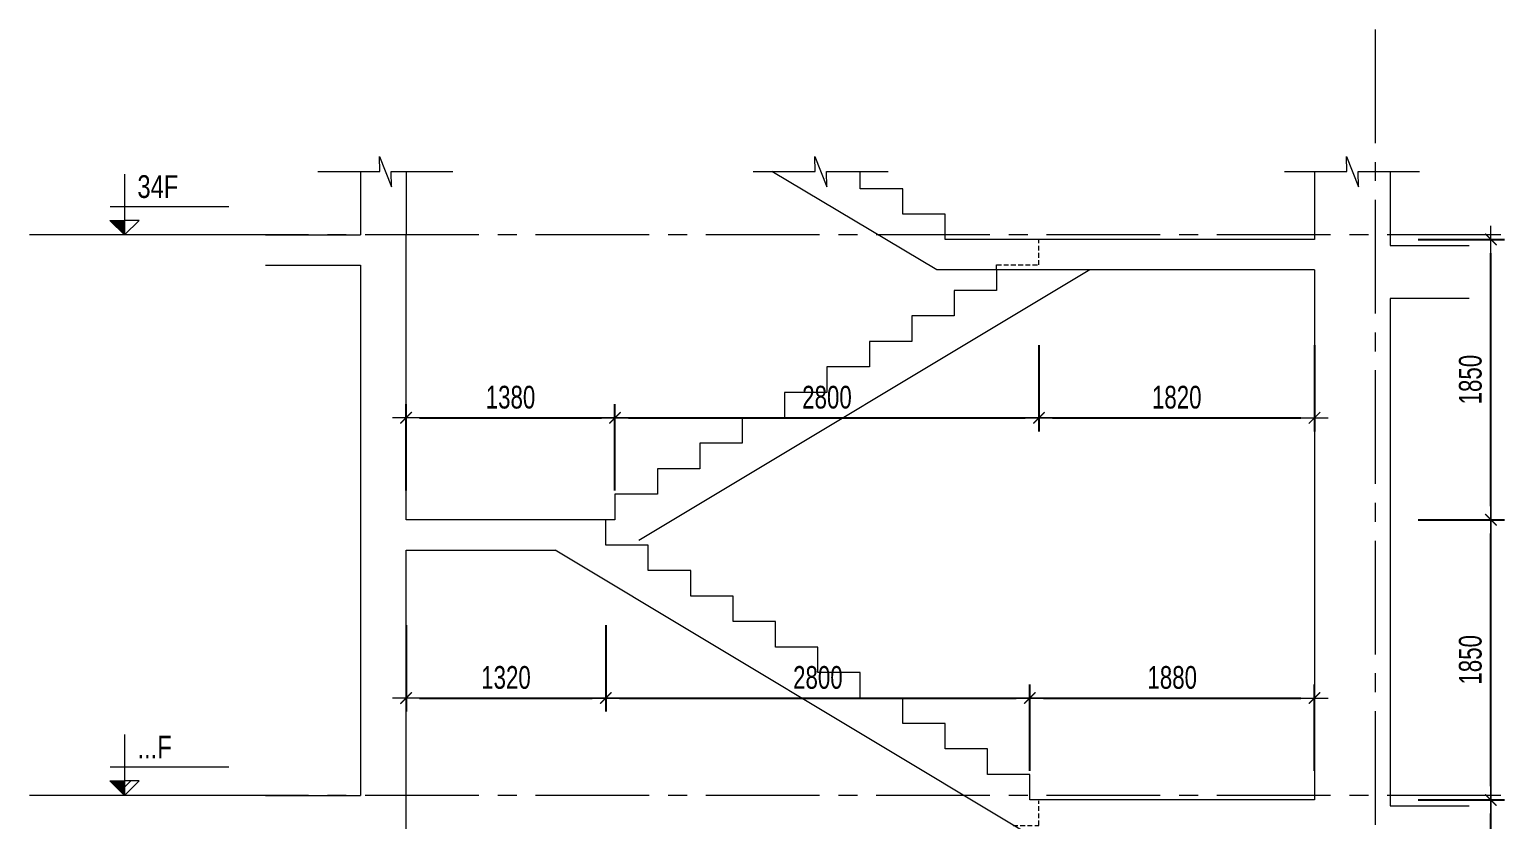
# Model space of a CAD drawing. Header units: millimetres. Extents: x -179076 to 100718, y -27473 to 38481.
# Drawn here: x 23634 to 33375, y -10800 to -5585 of the extents above; entities that cross this region are included whole.
import ezdxf

# ---------------------------------------------------------------- set-up
doc = ezdxf.new("R2010")
doc.units = ezdxf.units.MM
doc.linetypes.add('CENTER2', pattern=[1.125, 0.75, -0.125, 0.125, -0.125])
doc.linetypes.add('HIDDEN2', pattern=[4.7625, 3.175, -1.5875])
doc.layers.get('Defpoints').update_dxf_attribs({"color": 151, "lineweight": 9})
for name, color, linetype, lineweight in [('NDC_S_ANNO', 7, 'Continuous', 20), ('NDC_S_AXIS', 5, 'CENTER2', 13), ('NDC_S_CONTINUOUS', 3, 'Continuous', 20), ('NDC_S_DIM', 1, 'Continuous', 15), ('NDC_S_HIDDEN', 8, 'HIDDEN2', 13), ('NDC_S_SLAB', 2, 'Continuous', 20), ('NDC_S_SYMBOL', 1, 'Continuous', 15), ('NDC_S_TEXT SYMBOL', 7, 'Continuous', 20), ('NDC_S_VN TEXT', 7, 'Continuous', 20)]:
    doc.layers.add(name, color=color, linetype=linetype, lineweight=lineweight)
doc.styles.add('NDC_ANNO', font='', dxfattribs={"width": 0.8})
doc.styles.add('NDC_DIM', font='', dxfattribs={"width": 0.75})
doc.styles.get('NDC_ANNO').set_extended_font_data('Dotum')
doc.styles.get('NDC_DIM').set_extended_font_data('Dotum')
doc.dimstyles.new('NDC_dim_60', dxfattribs={"dimscale": 60, "dimtxt": 2.5, "dimasz": 1.5, "dimexe": 1.5, "dimexo": 2.5, "dimgap": 1, "dimtad": 1, "dimdec": 0, "dimzin": 0, "dimdsep": 46, "dimtxsty": 'NDC_DIM', "dimblk": 'DIMMARK', "dimcen": 0.09, "dimdle": 1.2, "dimclrd": 1, "dimclre": 1, "dimclrt": 3, "dimadec": 0, "dimazin": 0, "dimtfac": 1, "dimtdec": 0, "dimtix": 1, "dimtofl": 0, "dimtmove": 0, "dimatfit": 3, "dimfxl": 8, "dimfxlon": 1, "dimtolj": 1, "dimtzin": 0, "dimarcsym": 0})

# ---------------------------------------------------------------- blocks, each defined once
blk = doc.blocks.new('kata_block_CT')
at = {"layer": 'NDC_S_ANNO'}
blk.add_hatch(color=3, dxfattribs=at).paths.add_polyline_path([(0, 1.6), (-1.61, 1.6), (0, 0)])
at = {"layer": 'NDC_S_ANNO', "ltscale": 50}
h = blk.add_hatch(dxfattribs=at)
h.set_pattern_fill('ANSI31', color=256, scale=1.406, style=0)
h.paths.add_polyline_path([(0, 1.6), (0, 0), (1.61, 1.6)])
for p, q in [((-1.59, 3.14), (11.47, 3.14)), ((11.56, 0), (-1.64, 0))]:
    blk.add_line(p, q, dxfattribs=at)
for points in [[(0, 6.69), (0, 0)], [(0, 0), (-1.61, 1.6), (0, 1.6)], [(0, 0), (1.61, 1.6), (0, 1.6)]]:
    blk.add_lwpolyline(points, dxfattribs=at)
at = {"layer": 'NDC_S_ANNO', "color": 8, "ltscale": 50}
blk.add_lwpolyline([(0, 0), (-1.61, 1.6), (0, 1.6)], dxfattribs=at)
at = {"layer": 'NDC_S_TEXT SYMBOL', "color": 3, "style": 'NDC_ANNO', "width": 0.8}
blk.add_attdef('CT', (1.41, 4.07), '', height=2.5, dxfattribs=at)
blk = doc.blocks.new('DIMMARK')
at = {"layer": 'NDC_S_DIM', "color": 1}
blk.add_line((-1.5, 0), (1, 0), dxfattribs=at)
at = {"layer": 'NDC_S_DIM', "color": 2, "const_width": 0.1}
blk.add_lwpolyline([(-0.42, -0.42), (0.42, 0.42)], dxfattribs=at)
blk = doc.blocks.new('*D279')
at = {"layer": 'Defpoints', "color": 0, "transparency": 16777216}
for p in [(26120.5, -8821.1), (27440.5, -8821.1), (27440.5, -9998.3)]:
    blk.add_point(p, dxfattribs=at)
at = {"layer": 'NDC_S_DIM', "color": 1, "lineweight": -2, "transparency": 16777216}
for p, q in [((26120.5, -9518.3), (26120.5, -10088.3)), ((27440.5, -9518.3), (27440.5, -10088.3)), ((26210.5, -9998.3), (27350.5, -9998.3))]:
    blk.add_line(p, q, dxfattribs=at)
at = {"layer": 'NDC_S_DIM', "color": 1, "lineweight": -2, "transparency": 16777216, "xscale": 90, "yscale": 90, "zscale": 90, "rotation": 180}
blk.add_blockref('DIMMARK', (26120.5, -9998.3), dxfattribs=at)
at = {"layer": 'NDC_S_DIM', "color": 1, "lineweight": -2, "transparency": 16777216, "xscale": 90, "yscale": 90, "zscale": 90}
blk.add_blockref('DIMMARK', (27440.5, -9998.3), dxfattribs=at)
at = {"layer": 'NDC_S_DIM', "color": 3, "transparency": 16777216, "insert": (26780.5, -9863.2), "char_height": 150, "attachment_point": 5, "style": 'NDC_DIM'}
blk.add_mtext('\\A1;1320', dxfattribs=at)
blk = doc.blocks.new('*D280')
at = {"layer": 'Defpoints', "color": 0, "transparency": 16777216}
for p in [(27440.5, -8821.1), (30240.5, -9998.3), (30240.5, -10671.1)]:
    blk.add_point(p, dxfattribs=at)
at = {"layer": 'NDC_S_DIM', "color": 1, "lineweight": -2, "transparency": 16777216}
for p, q in [((27440.5, -9518.3), (27440.5, -10088.3)), ((30240.5, -10478.3), (30240.5, -9908.3)), ((27530.5, -9998.3), (30150.5, -9998.3))]:
    blk.add_line(p, q, dxfattribs=at)
at = {"layer": 'NDC_S_DIM', "color": 1, "lineweight": -2, "transparency": 16777216, "xscale": 90, "yscale": 90, "zscale": 90, "rotation": 180}
blk.add_blockref('DIMMARK', (27440.5, -9998.3), dxfattribs=at)
at = {"layer": 'NDC_S_DIM', "color": 1, "lineweight": -2, "transparency": 16777216, "xscale": 90, "yscale": 90, "zscale": 90}
blk.add_blockref('DIMMARK', (30240.5, -9998.3), dxfattribs=at)
at = {"layer": 'NDC_S_DIM', "color": 3, "transparency": 16777216, "insert": (28840.5, -9863.2), "char_height": 150, "attachment_point": 5, "style": 'NDC_DIM'}
blk.add_mtext('\\A1;2800', dxfattribs=at)
blk = doc.blocks.new('*D281')
at = {"layer": 'Defpoints', "color": 0, "transparency": 16777216}
for p in [(32120.5, -9998.3), (30240.5, -10671.1), (32120.5, -10671.1)]:
    blk.add_point(p, dxfattribs=at)
at = {"layer": 'NDC_S_DIM', "color": 1, "lineweight": -2, "transparency": 16777216}
for p, q in [((30240.5, -10478.3), (30240.5, -9908.3)), ((32120.5, -10478.3), (32120.5, -9908.3)), ((30330.5, -9998.3), (32030.5, -9998.3))]:
    blk.add_line(p, q, dxfattribs=at)
at = {"layer": 'NDC_S_DIM', "color": 1, "lineweight": -2, "transparency": 16777216, "xscale": 90, "yscale": 90, "zscale": 90, "rotation": 180}
blk.add_blockref('DIMMARK', (30240.5, -9998.3), dxfattribs=at)
at = {"layer": 'NDC_S_DIM', "color": 1, "lineweight": -2, "transparency": 16777216, "xscale": 90, "yscale": 90, "zscale": 90}
blk.add_blockref('DIMMARK', (32120.5, -9998.3), dxfattribs=at)
at = {"layer": 'NDC_S_DIM', "color": 3, "transparency": 16777216, "insert": (31180.5, -9863.2), "char_height": 150, "attachment_point": 5, "style": 'NDC_DIM'}
blk.add_mtext('\\A1;1880', dxfattribs=at)
blk = doc.blocks.new('*D282')
at = {"layer": 'Defpoints', "color": 0, "transparency": 16777216}
for p in [(27500.5, -8148.3), (26120.5, -8821.1), (27500.5, -8821.1)]:
    blk.add_point(p, dxfattribs=at)
at = {"layer": 'NDC_S_DIM', "color": 1, "lineweight": -2, "transparency": 16777216}
for p, q in [((26120.5, -8628.3), (26120.5, -8058.3)), ((27500.5, -8628.3), (27500.5, -8058.3)), ((26210.5, -8148.3), (27410.5, -8148.3))]:
    blk.add_line(p, q, dxfattribs=at)
at = {"layer": 'NDC_S_DIM', "color": 1, "lineweight": -2, "transparency": 16777216, "xscale": 90, "yscale": 90, "zscale": 90, "rotation": 180}
blk.add_blockref('DIMMARK', (26120.5, -8148.3), dxfattribs=at)
at = {"layer": 'NDC_S_DIM', "color": 1, "lineweight": -2, "transparency": 16777216, "xscale": 90, "yscale": 90, "zscale": 90}
blk.add_blockref('DIMMARK', (27500.5, -8148.3), dxfattribs=at)
at = {"layer": 'NDC_S_DIM', "color": 3, "transparency": 16777216, "insert": (26810.5, -8013.2), "char_height": 150, "attachment_point": 5, "style": 'NDC_DIM'}
blk.add_mtext('\\A1;1380', dxfattribs=at)
blk = doc.blocks.new('*D283')
at = {"layer": 'Defpoints', "color": 0, "transparency": 16777216}
for p in [(30300.5, -7139.2), (30300.5, -8148.3), (27500.5, -8821.1)]:
    blk.add_point(p, dxfattribs=at)
at = {"layer": 'NDC_S_DIM', "color": 1, "lineweight": -2, "transparency": 16777216}
for p, q in [((30300.5, -7668.3), (30300.5, -8238.3)), ((27500.5, -8628.3), (27500.5, -8058.3)), ((27590.5, -8148.3), (30210.5, -8148.3))]:
    blk.add_line(p, q, dxfattribs=at)
at = {"layer": 'NDC_S_DIM', "color": 1, "lineweight": -2, "transparency": 16777216, "xscale": 90, "yscale": 90, "zscale": 90, "rotation": 180}
blk.add_blockref('DIMMARK', (27500.5, -8148.3), dxfattribs=at)
at = {"layer": 'NDC_S_DIM', "color": 1, "lineweight": -2, "transparency": 16777216, "xscale": 90, "yscale": 90, "zscale": 90}
blk.add_blockref('DIMMARK', (30300.5, -8148.3), dxfattribs=at)
at = {"layer": 'NDC_S_DIM', "color": 3, "transparency": 16777216, "insert": (28900.5, -8013.2), "char_height": 150, "attachment_point": 5, "style": 'NDC_DIM'}
blk.add_mtext('\\A1;2800', dxfattribs=at)
blk = doc.blocks.new('*D284')
at = {"layer": 'Defpoints', "color": 0, "transparency": 16777216}
for p in [(30300.5, -7139.2), (32120.5, -7171.1), (32120.5, -8148.3)]:
    blk.add_point(p, dxfattribs=at)
at = {"layer": 'NDC_S_DIM', "color": 1, "lineweight": -2, "transparency": 16777216}
for p, q in [((30300.5, -7668.3), (30300.5, -8238.3)), ((32120.5, -7668.3), (32120.5, -8238.3)), ((30390.5, -8148.3), (32030.5, -8148.3))]:
    blk.add_line(p, q, dxfattribs=at)
at = {"layer": 'NDC_S_DIM', "color": 1, "lineweight": -2, "transparency": 16777216, "xscale": 90, "yscale": 90, "zscale": 90, "rotation": 180}
blk.add_blockref('DIMMARK', (30300.5, -8148.3), dxfattribs=at)
at = {"layer": 'NDC_S_DIM', "color": 1, "lineweight": -2, "transparency": 16777216, "xscale": 90, "yscale": 90, "zscale": 90}
blk.add_blockref('DIMMARK', (32120.5, -8148.3), dxfattribs=at)
at = {"layer": 'NDC_S_DIM', "color": 3, "transparency": 16777216, "insert": (31210.5, -8013.2), "char_height": 150, "attachment_point": 5, "style": 'NDC_DIM'}
blk.add_mtext('\\A1;1820', dxfattribs=at)
blk = doc.blocks.new('*D444')
at = {"layer": 'Defpoints', "color": 0, "transparency": 16777216}
for p in [(30240.5, -10671.1), (33285, -10671.1), (27470.5, -12521.1)]:
    blk.add_point(p, dxfattribs=at)
at = {"layer": 'NDC_S_DIM', "color": 1, "lineweight": -2, "transparency": 16777216}
for p, q in [((32805, -10671.1), (33375, -10671.1)), ((33285, -12431.1), (33285, -10761.1)), ((32805, -12521.1), (33375, -12521.1))]:
    blk.add_line(p, q, dxfattribs=at)
at = {"layer": 'NDC_S_DIM', "color": 1, "lineweight": -2, "transparency": 16777216, "xscale": 90, "yscale": 90, "zscale": 90}
for p, rotation in [((33285, -10671.1), 90), ((33285, -12521.1), 270)]:
    blk.add_blockref('DIMMARK', p, dxfattribs=dict(at, rotation=rotation))
at = {"layer": 'NDC_S_DIM', "color": 3, "transparency": 16777216, "insert": (33149.9, -11596.1), "char_height": 150, "attachment_point": 5, "rotation": 90, "style": 'NDC_DIM'}
blk.add_mtext('\\A1;1850', dxfattribs=at)
blk = doc.blocks.new('*D445')
at = {"layer": 'Defpoints', "color": 0, "transparency": 16777216}
for p in [(27500.5, -8821.1), (33285, -8821.1), (30240.5, -10671.1)]:
    blk.add_point(p, dxfattribs=at)
at = {"layer": 'NDC_S_DIM', "color": 1, "lineweight": -2, "transparency": 16777216}
for p, q in [((32805, -8821.1), (33375, -8821.1)), ((33285, -10581.1), (33285, -8911.1)), ((32805, -10671.1), (33375, -10671.1))]:
    blk.add_line(p, q, dxfattribs=at)
at = {"layer": 'NDC_S_DIM', "color": 1, "lineweight": -2, "transparency": 16777216, "xscale": 90, "yscale": 90, "zscale": 90}
for p, rotation in [((33285, -8821.1), 90), ((33285, -10671.1), 270)]:
    blk.add_blockref('DIMMARK', p, dxfattribs=dict(at, rotation=rotation))
at = {"layer": 'NDC_S_DIM', "color": 3, "transparency": 16777216, "insert": (33149.9, -9746.1), "char_height": 150, "attachment_point": 5, "rotation": 90, "style": 'NDC_DIM'}
blk.add_mtext('\\A1;1850', dxfattribs=at)
blk = doc.blocks.new('*D446')
at = {"layer": 'Defpoints', "color": 0, "transparency": 16777216}
for p in [(29680.5, -6971.1), (33285, -6971.1), (27500.5, -8821.1)]:
    blk.add_point(p, dxfattribs=at)
at = {"layer": 'NDC_S_DIM', "color": 1, "lineweight": -2, "transparency": 16777216}
for p, q in [((32805, -6971.1), (33375, -6971.1)), ((33285, -8731.1), (33285, -7061.1)), ((32805, -8821.1), (33375, -8821.1))]:
    blk.add_line(p, q, dxfattribs=at)
at = {"layer": 'NDC_S_DIM', "color": 1, "lineweight": -2, "transparency": 16777216, "xscale": 90, "yscale": 90, "zscale": 90}
for p, rotation in [((33285, -6971.1), 90), ((33285, -8821.1), 270)]:
    blk.add_blockref('DIMMARK', p, dxfattribs=dict(at, rotation=rotation))
at = {"layer": 'NDC_S_DIM', "color": 3, "transparency": 16777216, "insert": (33149.9, -7896.1), "char_height": 150, "attachment_point": 5, "rotation": 90, "style": 'NDC_DIM'}
blk.add_mtext('\\A1;1850', dxfattribs=at)

msp = doc.modelspace()

# ---------------------------------------------------------------- linework, layer by layer
at = {"layer": 'NDC_S_AXIS', "ltscale": 1000}
for p, q in [((32520.5, -5584.9), (32520.5, -26284.5)), ((33351.2, -6941.1), (23633.9, -6941.1)), ((33351.2, -10641.1), (23633.9, -10641.1)), ((33351.2, -10641.1), (23633.9, -10641.1))]:
    msp.add_line(p, q, dxfattribs=at)
at = {"layer": 'NDC_S_CONTINUOUS'}
msp.add_line((30636, -7171.1), (27658.9, -8959.2), dxfattribs=at)
msp.add_lwpolyline([(30020.5, -7171.1), (30020.5, -7307.4), (29740.5, -7307.4), (29740.5, -7475.6), (29460.5, -7475.6), (29460.5, -7643.8), (29180.5, -7643.8), (29180.5, -7812), (28900.5, -7812), (28900.5, -7980.2), (28620.5, -7980.2), (28620.5, -8148.3), (28340.5, -8148.3), (28340.5, -8316.5), (28060.5, -8316.5), (28060.5, -8484.7), (27780.5, -8484.7), (27780.5, -8652.9), (27500.5, -8652.9), (27500.5, -8821.1), (27440.5, -8821.1)], dxfattribs=at)
at = {"layer": 'NDC_S_HIDDEN', "ltscale": 10}
for points in [[(30020.5, -7171.1), (30020.5, -7139.2), (30300.5, -7139.2), (30300.5, -6971.1)], [(30129.5, -10839.2), (30300.5, -10839.2), (30300.5, -10677.9)]]:
    msp.add_lwpolyline(points, dxfattribs=at)
at = {"layer": 'NDC_S_SLAB'}
for p, q in [((25820.5, -6522.7), (25820.5, -6941.1)), ((32620.5, -6522.7), (32620.5, -7011.1)), ((25193.2, -6941.1), (25820.5, -6941.1)), ((26120.5, -8821.1), (26120.5, -6941.1)), ((32620.5, -7011.1), (33140.6, -7011.1)), ((25193.2, -7141.1), (25820.5, -7141.1)), ((25820.5, -7141.1), (25820.5, -10641.1)), ((32120.5, -7171.1), (29625.5, -7171.1)), ((30185.1, -10871.1), (27105.1, -9021.1)), ((25193.2, -10641.1), (25820.5, -10641.1)), ((26120.5, -12521.1), (26120.5, -10641.1))]:
    msp.add_line(p, q, dxfattribs=at)
for points in [[(26120.5, -6522.7), (26120.5, -6941.1)], [(29625.5, -7171.1), (28536.2, -6522.7)], [(32120.5, -6971.1), (29680.5, -6971.1), (29680.5, -6804.4), (29400.5, -6804.4), (29400.5, -6637.7), (29120.5, -6637.7), (29120.5, -6522.7)], [(32120.5, -6522.7), (32120.5, -6971.1)], [(32120.5, -7171.1), (32120.5, -10671.1)], [(33140.6, -7361.1), (32620.5, -7361.1), (32620.5, -10711.1), (33140.6, -10711.1)], [(32120.5, -10671.1), (30240.5, -10671.1), (30240.5, -10502.9), (29960.5, -10502.9), (29960.5, -10334.7), (29680.5, -10334.7), (29680.5, -10166.5), (29400.5, -10166.5), (29400.5, -9998.3), (29120.5, -9998.3), (29120.5, -9830.2), (28840.5, -9830.2), (28840.5, -9662), (28560.5, -9662), (28560.5, -9493.8), (28280.5, -9493.8), (28280.5, -9325.6), (28000.5, -9325.6), (28000.5, -9157.4), (27720.5, -9157.4), (27720.5, -8989.2), (27440.5, -8989.2), (27440.5, -8821.1), (26120.5, -8821.1)], [(26120.5, -9021.1), (27105.1, -9021.1)], [(26120.5, -10641.1), (26120.5, -9021.1)]]:
    msp.add_lwpolyline(points, dxfattribs=at)
at = {"layer": 'NDC_S_SYMBOL', "elevation": 0}
for points in [[(25537.1, -6522.7), (25946.8, -6522.7), (25944.6, -6422.7), (26024.6, -6622.7), (26022.4, -6522.7), (26428.7, -6522.7)], [(28412.5, -6522.7), (28822.1, -6522.7), (28819.9, -6422.7), (28899.9, -6622.7), (28897.7, -6522.7), (29304, -6522.7)]]:
    msp.add_lwpolyline(points, dxfattribs=at)
at = {"layer": 'NDC_S_SYMBOL'}
msp.add_lwpolyline([(31923.1, -6522.7), (32332.7, -6522.7), (32330.5, -6422.7), (32410.5, -6622.7), (32408.3, -6522.7), (32814.6, -6522.7)], dxfattribs=at)

# ---------------------------------------------------------------- block references
at = {"layer": 'NDC_S_VN TEXT', "xscale": 60, "yscale": 60, "zscale": 60}
for p, values in [((24261.9, -6941.1), {'CT': '34F'}), ((24261.9, -10641.1), {'CT': '...F'})]:
    msp.add_blockref('kata_block_CT', p, dxfattribs=at).add_auto_attribs(values)

# ---------------------------------------------------------------- dimensions: what is measured, and where the dimension line sits
at = {"layer": 'NDC_S_DIM'}
for base, p1, p2, picture, middle in [((33285, -6971.1), (27500.5, -8821.1), (29680.5, -6971.1), '*D446', (33149.9, -7896.1)), ((33285, -8821.1), (30240.5, -10671.1), (27500.5, -8821.1), '*D445', (33149.9, -9746.1)), ((33285, -10671.1), (27470.5, -12521.1), (30240.5, -10671.1), '*D444', (33149.9, -11596.1))]:
    dim = msp.add_linear_dim(base=base, p1=p1, p2=p2, angle=90, dimstyle='NDC_dim_60', override={"dimtmove": 1}, dxfattribs=at)
    dim.commit()
    dim.dimension.update_dxf_attribs({"geometry": picture, "text_midpoint": middle})
for base, p1, p2, picture, middle in [((30300.5, -8148.3), (27500.5, -8821.1), (30300.5, -7139.2), '*D283', (28900.5, -8013.2)), ((32120.5, -8148.3), (30300.5, -7139.2), (32120.5, -7171.1), '*D284', (31210.5, -8013.2)), ((30240.5, -9998.3), (27440.5, -8821.1), (30240.5, -10671.1), '*D280', (28840.5, -9863.2)), ((32120.5, -9998.3), (30240.5, -10671.1), (32120.5, -10671.1), '*D281', (31180.5, -9863.2))]:
    dim = msp.add_linear_dim(base=base, p1=p1, p2=p2, dimstyle='NDC_dim_60', override={"dimtmove": 1}, dxfattribs=at)
    dim.commit()
    dim.dimension.update_dxf_attribs({"geometry": picture, "text_midpoint": middle})
for base, p2, picture, middle in [((27500.5, -8148.3), (27500.5, -8821.1), '*D282', (26810.5, -8013.2)), ((27440.5, -9998.3), (27440.5, -8821.1), '*D279', (26780.5, -9863.2))]:
    dim = msp.add_linear_dim(base=base, p1=(26120.5, -8821.1), p2=p2, dimstyle='NDC_dim_60', dxfattribs=at)
    dim.commit()
    dim.dimension.update_dxf_attribs({"geometry": picture, "text_midpoint": middle})

doc.saveas('drawing.dxf')
